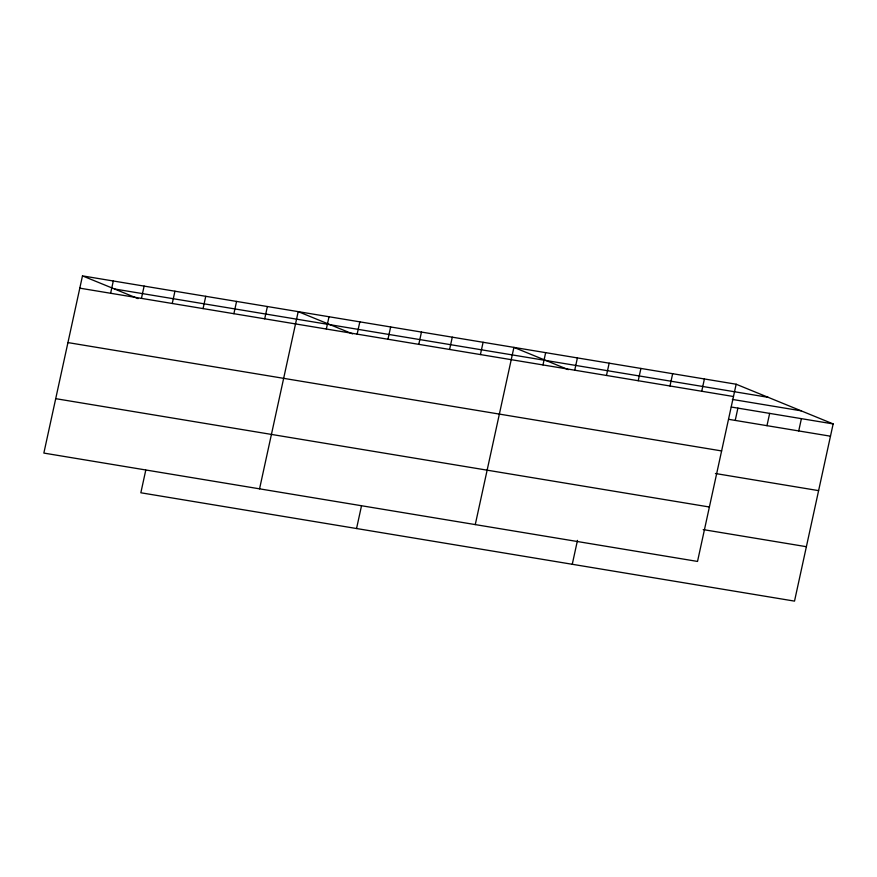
<?xml version="1.0" encoding="UTF-8"?>
<svg xmlns="http://www.w3.org/2000/svg" width="877" height="877" viewBox="0 0 877 877"><rect width="100%" height="100%" fill="white"/><g stroke="black" fill="none" stroke-linecap="round" stroke-linejoin="round"><path stroke-width="1.32" d="M82.482 275.882L43.85 453.08L697.522 561.433L736.154 384.225L82.482 275.882L138.051 298.618M110.623 293.269L113.297 280.991M141.438 298.377L144.124 286.099M172.254 303.486L174.94 291.208M145.757 470.204L140.846 492.775L794.518 601.118L833.15 423.92L736.154 384.225M203.069 308.594L205.755 296.305M233.885 313.703L236.571 301.414M264.701 318.811L267.386 306.522M259.559 488.84L298.202 311.631L352.587 333.885M326.332 329.028L329.018 316.74M357.147 334.126L359.833 321.848M387.963 339.235L390.649 326.957M356.555 528.524L361.477 505.963M418.789 344.343L421.464 332.065M449.605 349.452L452.28 337.174M480.421 354.56L483.095 342.282M475.268 524.589L513.911 347.391L568.296 369.645M542.984 364.931L545.658 352.653M574.731 370.193L577.406 357.915M606.478 375.455L609.164 363.177M572.264 564.284L577.472 540.385M638.226 380.717L640.912 368.439M669.984 385.979L672.659 373.701M701.732 391.241L704.406 378.963M735.222 420.412L737.897 408.123M766.969 425.674L769.655 413.396M798.728 430.936L801.403 418.658M114.492 288.971L768.164 397.325M79.807 288.16L733.479 396.514M732.35 399.419L801.139 410.82M731.286 407.027L833.15 423.92M728.612 419.316L830.475 436.198M67.946 342.589L721.618 450.931M715.424 473.514L818.603 490.627M55.711 398.662L709.383 507.005M703.19 529.598L806.38 546.7"/></g></svg>
